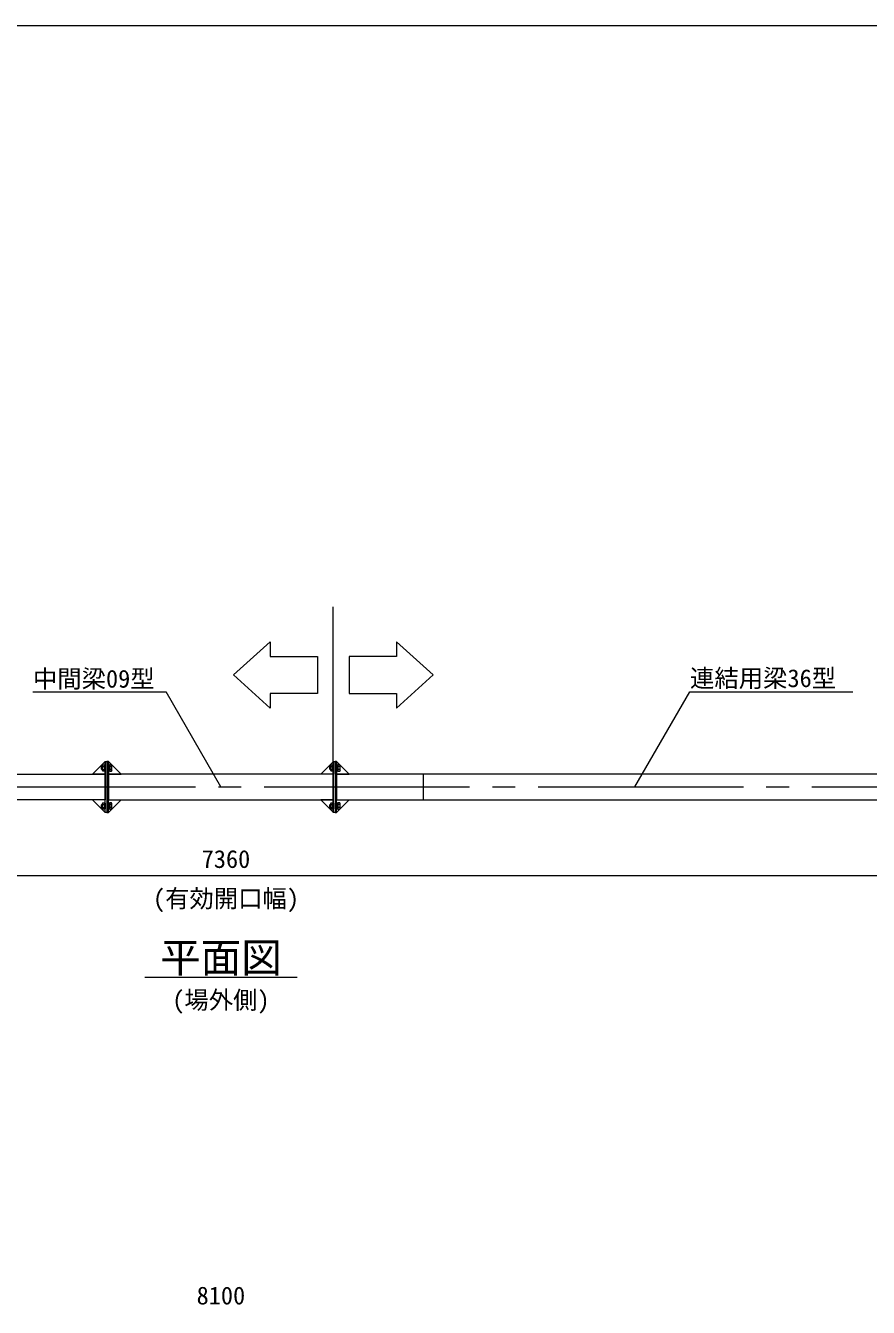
# Model space of a CAD drawing. Units: millimetres, scale not verified. Extents: x -10062 to 10062, y -16938 to 16938.
# Drawn here: x -4133 to -810, y -8113 to -3062 of the extents above; entities that cross this region are included whole.
import ezdxf
from ezdxf.enums import TextEntityAlignment as Align

# ---------------------------------------------------------------- set-up
doc = ezdxf.new("R2010")
doc.units = ezdxf.units.MM
doc.header["$LTSCALE"] = 90
doc.linetypes.add('CHAIN2', pattern=[12, 9, -1, 1, -1])
for name, color, linetype, lineweight in [('0-6_ﾎﾞﾙﾄ類', 134, 'Continuous', 18), ('0-B_図面枠', 134, 'Continuous', 18), ('0-C_寸法', 134, 'Continuous', 18), ('1-4_中間梁09', 134, 'Continuous', 18), ('1-6_通芯', 134, 'CHAIN2', 18), ('1-B_文字', 134, 'Continuous', 18), ('2-1_連結用梁36', 134, 'Continuous', 18)]:
    doc.layers.add(name, color=color, linetype=linetype, lineweight=lineweight)
doc.styles.add('ＭＳ ゴシック', font='')
doc.styles.get('ＭＳ ゴシック').set_extended_font_data('MS Gothic')

msp = doc.modelspace()

# ---------------------------------------------------------------- linework, layer by layer
at = {"layer": '0-6_ﾎﾞﾙﾄ類'}
for p, q in [((-3831.2, -5980.5), (-3833.2, -5982.5)), ((-3833.2, -5992.5), (-3833.2, -5982.5)), ((-3831.2, -5994.5), (-3833.2, -5992.5)), ((-3829.8, -5981.7), (-3832.4, -5981.7)), ((-3829.8, -5993.3), (-3832.4, -5993.3)), ((-3831.2, -5994.5), (-3831.2, -5980.5)), ((-3829.8, -5980.5), (-3831.2, -5980.5)), ((-3829.8, -5994.5), (-3831.2, -5994.5)), ((-3829.8, -5977), (-3828.18, -5975.38)), ((-3829.8, -5998), (-3829.8, -5977)), ((-3829.8, -5998), (-3828.18, -5999.62)), ((-3828.18, -5981.44), (-3820.8, -5981.44)), ((-3828.18, -5993.56), (-3820.8, -5993.56)), ((-3801.2, -5986.69), (-3804.2, -5987.5)), ((-3801.2, -5987.5), (-3804.2, -5988.3)), ((-3793.82, -5981.44), (-3801.2, -5981.44)), ((-3793.82, -5993.56), (-3801.2, -5993.56)), ((-3792.2, -5998), (-3793.82, -5999.62)), ((-2931.2, -5980.5), (-2933.2, -5982.5)), ((-2933.2, -5992.5), (-2933.2, -5982.5)), ((-2931.2, -5994.5), (-2933.2, -5992.5)), ((-2929.8, -5981.7), (-2932.4, -5981.7)), ((-2929.8, -5993.3), (-2932.4, -5993.3)), ((-2931.2, -5994.5), (-2931.2, -5980.5)), ((-2929.8, -5980.5), (-2931.2, -5980.5)), ((-2929.8, -5994.5), (-2931.2, -5994.5)), ((-2929.8, -5977), (-2928.18, -5975.38)), ((-2929.8, -5998), (-2929.8, -5977)), ((-2929.8, -5998), (-2928.18, -5999.62)), ((-2928.18, -5981.44), (-2920.8, -5981.44)), ((-2928.18, -5993.56), (-2920.8, -5993.56)), ((-2901.2, -5986.69), (-2904.2, -5987.5)), ((-2901.2, -5987.5), (-2904.2, -5988.3)), ((-2893.82, -5981.44), (-2901.2, -5981.44)), ((-2893.82, -5993.56), (-2901.2, -5993.56)), ((-2892.2, -5998), (-2893.82, -5999.62)), ((-3831.2, -6130.5), (-3833.2, -6132.5)), ((-3833.2, -6142.5), (-3833.2, -6132.5)), ((-3831.2, -6144.5), (-3833.2, -6142.5)), ((-3829.8, -6131.7), (-3832.4, -6131.7)), ((-3829.8, -6143.3), (-3832.4, -6143.3)), ((-3831.2, -6144.5), (-3831.2, -6130.5)), ((-3829.8, -6130.5), (-3831.2, -6130.5)), ((-3829.8, -6144.5), (-3831.2, -6144.5)), ((-3829.8, -6127), (-3828.18, -6125.37)), ((-3829.8, -6148), (-3829.8, -6127)), ((-3829.8, -6148), (-3828.18, -6149.63)), ((-3828.18, -6131.44), (-3820.8, -6131.44)), ((-3828.18, -6143.56), (-3820.8, -6143.56)), ((-3801.2, -6136.7), (-3804.2, -6137.5)), ((-3801.2, -6137.5), (-3804.2, -6138.31)), ((-3793.82, -6131.44), (-3801.2, -6131.44)), ((-3793.82, -6143.56), (-3801.2, -6143.56)), ((-3792.2, -6148), (-3793.82, -6149.63)), ((-2931.2, -6130.5), (-2933.2, -6132.5)), ((-2933.2, -6142.5), (-2933.2, -6132.5)), ((-2931.2, -6144.5), (-2933.2, -6142.5)), ((-2929.8, -6131.7), (-2932.4, -6131.7)), ((-2929.8, -6143.3), (-2932.4, -6143.3)), ((-2931.2, -6144.5), (-2931.2, -6130.5)), ((-2929.8, -6130.5), (-2931.2, -6130.5)), ((-2929.8, -6144.5), (-2931.2, -6144.5)), ((-2929.8, -6127), (-2928.18, -6125.37)), ((-2929.8, -6148), (-2929.8, -6127)), ((-2929.8, -6148), (-2928.18, -6149.63)), ((-2928.18, -6131.44), (-2920.8, -6131.44)), ((-2928.18, -6143.56), (-2920.8, -6143.56)), ((-2901.2, -6136.7), (-2904.2, -6137.5)), ((-2901.2, -6137.5), (-2904.2, -6138.31)), ((-2893.82, -6131.44), (-2901.2, -6131.44)), ((-2893.82, -6143.56), (-2901.2, -6143.56)), ((-2892.2, -6148), (-2893.82, -6149.63))]:
    msp.add_line(p, q, dxfattribs=at)
for points in [[(-3828.18, -5975.38), (-3820.8, -5975.38), (-3820.8, -5999.62), (-3828.18, -5999.62)], [(-3793.82, -5975.38), (-3801.2, -5975.38), (-3801.2, -5999.62), (-3793.82, -5999.62)], [(-3792.2, -5998), (-3792.2, -5977), (-3793.82, -5975.38)], [(-2928.18, -5975.38), (-2920.8, -5975.38), (-2920.8, -5999.62), (-2928.18, -5999.62)], [(-2893.82, -5975.38), (-2901.2, -5975.38), (-2901.2, -5999.62), (-2893.82, -5999.62)], [(-2892.2, -5998), (-2892.2, -5977), (-2893.82, -5975.38)], [(-3828.18, -6125.37), (-3820.8, -6125.37), (-3820.8, -6149.63), (-3828.18, -6149.63)], [(-3793.82, -6125.37), (-3801.2, -6125.37), (-3801.2, -6149.63), (-3793.82, -6149.63)], [(-3792.2, -6148), (-3792.2, -6127), (-3793.82, -6125.37)], [(-2928.18, -6125.37), (-2920.8, -6125.37), (-2920.8, -6149.63), (-2928.18, -6149.63)], [(-2893.82, -6125.37), (-2901.2, -6125.37), (-2901.2, -6149.63), (-2893.82, -6149.63)], [(-2892.2, -6148), (-2892.2, -6127), (-2893.82, -6125.37)]]:
    msp.add_lwpolyline(points, dxfattribs=at)
for points in [[(-3820.8, -5998.5), (-3820.8, -5976.5), (-3818.5, -5976.5), (-3818.5, -5998.5)], [(-3804.2, -5976.5), (-3804.2, -5998.5), (-3806.5, -5998.5), (-3806.5, -5976.5)], [(-3804.2, -5976.15), (-3804.2, -5998.85), (-3801.2, -5998.85), (-3801.2, -5976.15)], [(-2920.8, -5998.5), (-2920.8, -5976.5), (-2918.5, -5976.5), (-2918.5, -5998.5)], [(-2904.2, -5976.5), (-2904.2, -5998.5), (-2906.5, -5998.5), (-2906.5, -5976.5)], [(-2904.2, -5976.15), (-2904.2, -5998.85), (-2901.2, -5998.85), (-2901.2, -5976.15)], [(-3820.8, -6148.5), (-3820.8, -6126.5), (-3818.5, -6126.5), (-3818.5, -6148.5)], [(-3804.2, -6126.5), (-3804.2, -6148.5), (-3806.5, -6148.5), (-3806.5, -6126.5)], [(-3804.2, -6126.15), (-3804.2, -6148.85), (-3801.2, -6148.85), (-3801.2, -6126.15)], [(-2920.8, -6148.5), (-2920.8, -6126.5), (-2918.5, -6126.5), (-2918.5, -6148.5)], [(-2904.2, -6126.5), (-2904.2, -6148.5), (-2906.5, -6148.5), (-2906.5, -6126.5)], [(-2904.2, -6126.15), (-2904.2, -6148.85), (-2901.2, -6148.85), (-2901.2, -6126.15)]]:
    msp.add_lwpolyline(points, close=True, dxfattribs=at)
for centre, radius, start, end in [((-3817.67, -5987.5), 12.12, 150, 210), ((-3825.14, -5978.4), 4.28, 135, 225), ((-3825.14, -5996.59), 4.28, 135, 225), ((-3796.86, -5978.4), 4.28, 315, 45), ((-3804.33, -5987.5), 12.12, 330, 30), ((-3796.86, -5996.59), 4.28, 315, 45), ((-2917.67, -5987.5), 12.12, 150, 210), ((-2925.14, -5978.4), 4.28, 135, 225), ((-2925.14, -5996.59), 4.28, 135, 225), ((-2896.86, -5978.4), 4.28, 315, 45), ((-2904.33, -5987.5), 12.12, 330, 30), ((-2896.86, -5996.59), 4.28, 315, 45), ((-3817.67, -6137.5), 12.12, 150, 210), ((-3825.14, -6128.41), 4.28, 135, 225), ((-3825.14, -6146.6), 4.28, 135, 225), ((-3796.86, -6128.41), 4.28, 315, 45), ((-3804.33, -6137.5), 12.12, 330, 30), ((-3796.86, -6146.6), 4.28, 315, 45), ((-2917.67, -6137.5), 12.12, 150, 210), ((-2925.14, -6128.41), 4.28, 135, 225), ((-2925.14, -6146.6), 4.28, 135, 225), ((-2896.86, -6128.41), 4.28, 315, 45), ((-2904.33, -6137.5), 12.12, 330, 30), ((-2896.86, -6146.6), 4.28, 315, 45)]:
    msp.add_arc(centre, radius, start, end, dxfattribs=at)
at = {"layer": '0-B_図面枠'}
msp.add_lwpolyline([(-10062.5, -3062.5), (10062.5, -3062.5), (10062.5, -16937.5), (-10062.5, -16937.5)], close=True, dxfattribs=at)
at = {"layer": '0-C_寸法'}
msp.add_line((282.5, -6412.5), (-6967.5, -6412.5), dxfattribs=at)
at = {"layer": '1-4_中間梁09'}
for points in [[(-3806.5, -6162.5), (-3806.5, -5962.5), (-3812.5, -5962.5), (-3812.5, -6162.5)], [(-3806.5, -6012.5), (-3756.5, -6012.5), (-3806.5, -5962.5)], [(-2918.5, -6012.5), (-2968.5, -6012.5), (-2918.5, -5962.5)], [(-2918.5, -6162.5), (-2918.5, -5962.5), (-2912.5, -5962.5), (-2912.5, -6162.5)], [(-3806.5, -6112.5), (-2918.5, -6112.5), (-2918.5, -6012.5), (-3806.5, -6012.5)], [(-3806.5, -6112.5), (-3756.5, -6112.5), (-3806.5, -6162.5)], [(-2918.5, -6112.5), (-2968.5, -6112.5), (-2918.5, -6162.5)]]:
    msp.add_lwpolyline(points, close=True, dxfattribs=at)
at = {"layer": '1-6_通芯'}
for p, q in [((-2919.5, -6162.5), (-2919.5, -5301.76)), ((-7512.5, -6062.5), (1588.5, -6062.5))]:
    msp.add_line(p, q, dxfattribs=at)
at = {"layer": '1-B_文字'}
for p, q in [((-4103.79, -5688.18), (-3579.29, -5688.18)), ((-1514.14, -5688.18), (-871.6, -5688.18)), ((-3662.5, -6812.5), (-3062.5, -6812.5))]:
    msp.add_line(p, q, dxfattribs=at)
for points in [[(-3312.67, -5621.03), (-3168.25, -5490.26), (-3168.25, -5548.17), (-2981.61, -5548.17), (-2981.61, -5694.18), (-3168.25, -5694.18), (-3168.25, -5752.08)], [(-2526.34, -5621.03), (-2670.75, -5490.26), (-2670.75, -5548.17), (-2857.39, -5548.17), (-2857.39, -5694.18), (-2670.75, -5694.18), (-2670.75, -5752.08)]]:
    msp.add_lwpolyline(points, close=True, dxfattribs=at)
for points in [[(-3362.6, -6062.5), (-3578.72, -5688.18), (-3579.07, -5688.18)], [(-1730.61, -6062.5), (-1514.5, -5688.18), (-1514.14, -5688.18)]]:
    msp.add_lwpolyline(points, dxfattribs=at)
at = {"layer": '2-1_連結用梁36'}
msp.add_line((-2563.55, -6112.5), (-2563.55, -6012.5), dxfattribs=at)
for points in [[(-3818.5, -6012.5), (-3868.5, -6012.5), (-3818.5, -5962.5)], [(-3818.5, -6162.5), (-3818.5, -5962.5), (-3812.5, -5962.5), (-3812.5, -6162.5)], [(-2906.5, -6162.5), (-2906.5, -5962.5), (-2912.5, -5962.5), (-2912.5, -6162.5)], [(-2906.5, -6012.5), (-2856.5, -6012.5), (-2906.5, -5962.5)], [(-3818.5, -6112.5), (-7512.5, -6112.5), (-7512.5, -6012.5), (-3818.5, -6012.5)], [(-2906.5, -6112.5), (787.5, -6112.5), (787.5, -6012.5), (-2906.5, -6012.5)], [(-3818.5, -6112.5), (-3868.5, -6112.5), (-3818.5, -6162.5)], [(-2906.5, -6112.5), (-2856.5, -6112.5), (-2906.5, -6162.5)]]:
    msp.add_lwpolyline(points, close=True, dxfattribs=at)

# ---------------------------------------------------------------- texts
at = {"layer": '0-C_寸法', "style": 'ＭＳ ゴシック'}
for s, p in [('7360', (-3438.5, -6402.6)), ('(有効開口幅)', (-3630.5, -6558.1)), ('8100', (-3458.5, -8122.6))]:
    msp.add_text(s, height=70.38, dxfattribs=at).set_placement(p, align=Align.BOTTOM_LEFT)
at = {"layer": '1-B_文字', "style": 'ＭＳ ゴシック'}
for s, height, p in [('中間梁09型', 70.38, (-4103.79, -5692.28)), ('連結用梁36型', 70.38, (-1513.14, -5690.15)), ('平面図', 117.3, (-3602.5, -6828.5)), ('(場外側)', 70.38, (-3554.5, -6958.1))]:
    msp.add_text(s, height=height, dxfattribs=at).set_placement(p, align=Align.BOTTOM_LEFT)

doc.saveas('drawing.dxf')
